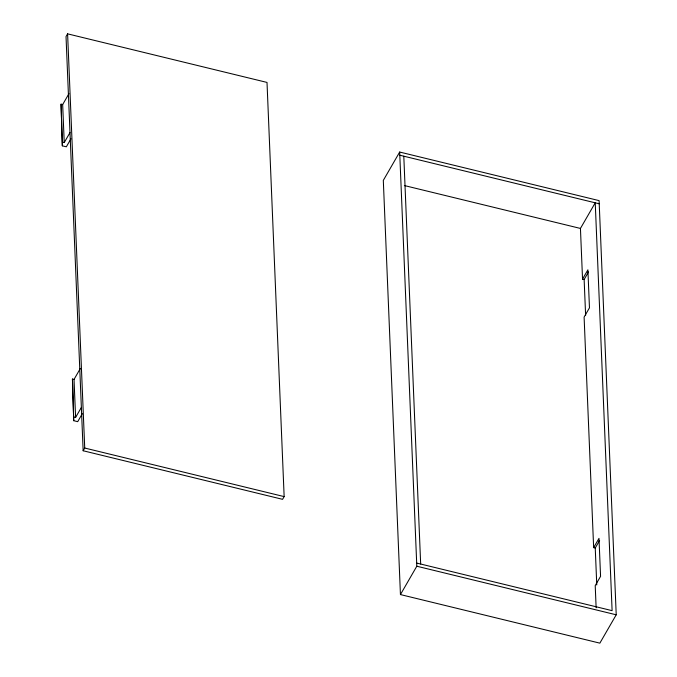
<?xml version="1.0" encoding="UTF-8"?>
<svg xmlns="http://www.w3.org/2000/svg" width="677" height="677" viewBox="0 0 677 677"><rect width="100%" height="100%" fill="white"/><g stroke="black" fill="none" stroke-linecap="round" stroke-linejoin="round"><path stroke-width="1.02" d="M68.961 93.663L62.665 104.563L61.065 104.173L62.343 145.834L66.338 146.807L70.967 138.777M62.343 145.834L61.065 104.173M80.326 368.516L74.03 379.416L72.439 379.027L73.717 420.688L77.703 421.661L82.34 413.63M73.717 420.688L72.439 379.027M67.598 33.85L66.024 36.575L83.153 450.755L282.571 499.33L284.145 496.605L267.009 82.425L67.598 33.85L84.727 448.03L83.153 450.755M62.639 142.178L64.239 142.568L70.002 132.574M74.013 417.032L75.604 417.413L81.375 407.427M399.675 152.046L383.309 180.395L400.445 594.575L599.856 643.15L616.222 614.801L599.094 200.62L399.675 152.046L416.812 566.226L400.445 594.575M588.508 271.909L584.133 279.491L582.542 279.102L580.443 228.437L595.235 202.821L612.11 610.662L416.685 563.061M582.542 279.102L587.89 269.835L589.464 307.832L584.107 317.098L593.644 547.625L595.244 548.015L599.619 540.432M593.644 547.625L598.993 538.359L600.567 576.355L595.218 585.622L596.132 607.785M399.811 155.219L599.221 203.785M404.364 185.549L580.443 228.437M84.727 448.03L284.145 496.605M416.812 566.226L616.222 614.801M584.133 279.491L585.622 315.38M595.244 548.015L596.767 584.953M403.797 156.184L420.671 564.034M62.665 104.563L64.239 142.568M74.03 379.416L75.604 417.413"/></g></svg>
